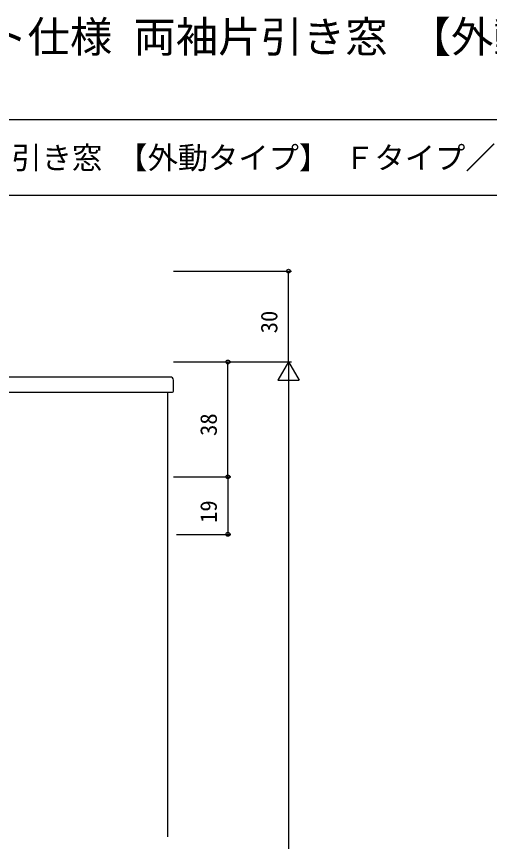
# Model space of a CAD drawing. Units: millimetres, scale not verified. Extents: x -437 to 438, y -281 to 278.
# Drawn here: x -267.1 to -110.9, y 5.6 to 278.3 of the extents above; entities that cross this region are included whole.
import ezdxf
from ezdxf.enums import TextEntityAlignment as Align

# ---------------------------------------------------------------- set-up
doc = ezdxf.new("R2010")
doc.units = ezdxf.units.MM
doc.header["$LTSCALE"] = 2
for name, color, linetype in [('0-1_USER1', 3, 'Continuous'), ('0-3_YKK_12', 2, 'Continuous'), ('0-4_YKK_13', 4, 'Continuous'), ('0-6_YKK_D', 6, 'Continuous'), ('0-7_YKK_ZWAK', 7, 'Continuous')]:
    doc.layers.add(name, color=color, linetype=linetype)
doc.styles.add('ＭＳ ゴシック', font='')
doc.styles.get('ＭＳ ゴシック').set_extended_font_data('MS Gothic')

msp = doc.modelspace()

# ---------------------------------------------------------------- linework, layer by layer
at = {"layer": '0-3_YKK_12'}
msp.add_line((-217.3, 154.1), (-217.3, 7.062), dxfattribs=at)
at = {"layer": '0-4_YKK_13'}
for p, q in [((-218.319, 159.1), (-295.819, 159.1)), ((-216.319, 159.1), (-218.319, 159.1)), ((-215.319, 154.4), (-215.319, 158.1)), ((-300.119, 154.1), (-215.619, 154.1))]:
    msp.add_line(p, q, dxfattribs=at)
for centre, radius, start, end in [((-216.319, 158.1), 1, 0, 90), ((-215.619, 154.4), 0.3, 270, 0)]:
    msp.add_arc(centre, radius, start, end, dxfattribs=at)
at = {"layer": '0-6_YKK_D'}
for p, q in [((-215.3, 194.1), (-176.3, 194.1)), ((-177.3, 164.1), (-177.3, 194.1)), ((-215.3, 164.1), (-176.3, 164.1)), ((-215.3, 164.1), (-196.3, 164.1)), ((-215.3, 164.1), (-176.3, 164.1)), ((-197.3, 126.1), (-197.3, 164.1)), ((-177.3, 164.1), (-180.8, 158.038)), ((-177.3, 164.1), (-173.8, 158.038)), ((-177.3, 164.1), (-177.3, 151.976)), ((-180.8, 158.038), (-173.8, 158.038)), ((-177.3, 157.1), (-177.3, -157.975)), ((-215.3, 126.1), (-196.3, 126.1)), ((-214.3, 126.1), (-196.3, 126.1)), ((-197.3, 126.1), (-197.3, 107.1)), ((-214.3, 107.1), (-196.3, 107.1))]:
    msp.add_line(p, q, dxfattribs=at)
for centre in [(-177.3, 194.1), (-197.3, 164.1), (-197.3, 126.1), (-197.3, 126.1), (-197.3, 107.1)]:
    msp.add_circle(centre, 0.637, dxfattribs=at)
at = {"layer": '0-7_YKK_ZWAK'}
for p, q in [((438.2, 244.1), (-436.8, 244.1)), ((438.2, 219.1), (-436.8, 219.1))]:
    msp.add_line(p, q, dxfattribs=at)

# ---------------------------------------------------------------- texts
at = {"layer": '0-1_USER1', "style": 'ＭＳ ゴシック'}
for s, height, p in [('EXIMA31 1000Pa ガスケット仕様 両袖片引き窓 【外動タイプ】', 10.26, (-438.152, 263.384)), ('両袖片引き窓 【外動タイプ】 Ｆタイプ／３５（FIX部42）ｍｍ溝幅（Ｔ－２仕様）', 7.331, (-298.823, 225.731))]:
    msp.add_text(s, height=height, dxfattribs=at).set_placement(p, align=Align.BOTTOM_LEFT)
at = {"layer": '0-6_YKK_D', "style": 'ＭＳ ゴシック'}
for s, p in [('30', (-179.3, 173.56)), ('38', (-199.3, 139.624)), ('19', (-199.3, 110.868))]:
    msp.add_text(s, height=5.499, rotation=90, dxfattribs=at).set_placement(p, align=Align.BOTTOM_LEFT)

doc.saveas('drawing.dxf')
